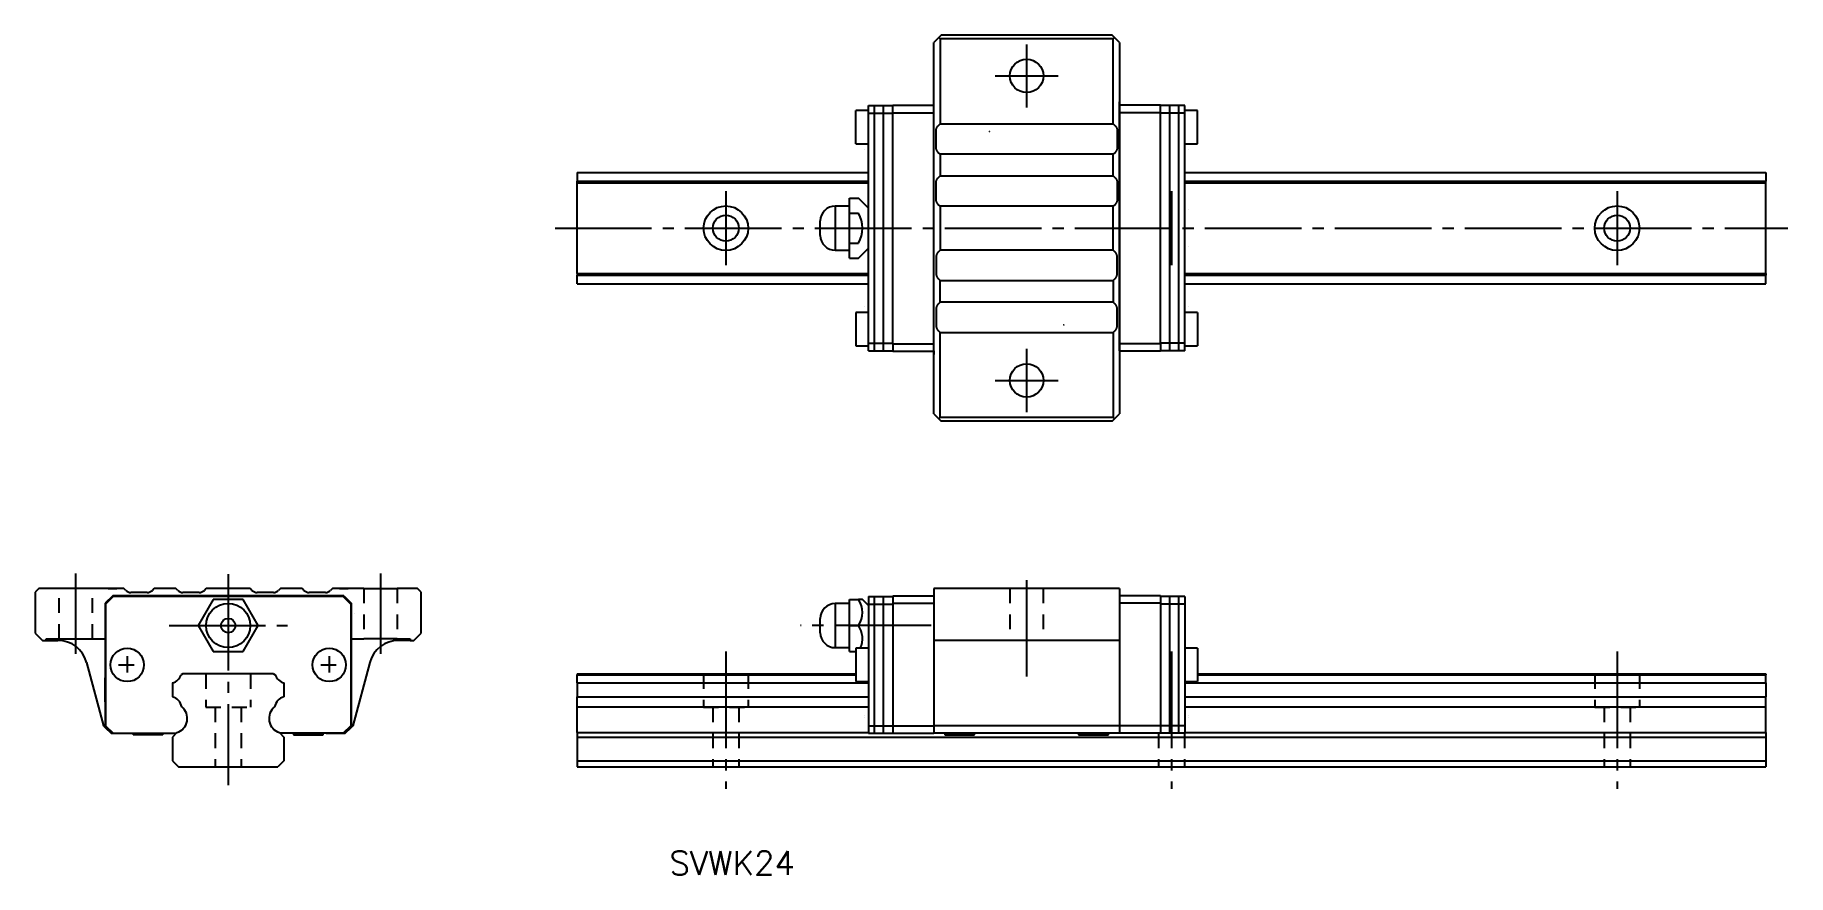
# Model space of a CAD drawing. Extents: x 8 to 244, y 559 to 672.
import ezdxf

# ---------------------------------------------------------------- set-up
doc = ezdxf.new("R2010")
doc.units = 0
doc.linetypes.add('CENTER', pattern=[17.5, 13, -1.5, 1.5, -1.5])
doc.linetypes.add('DASHED', pattern=[3.5, 2, -1.5])
doc.layers.get('0').update_dxf_attribs({"linetype": 'CONTINUOUS'})
doc.layers.add('CENTER', color=1, linetype='CENTER')
doc.styles.get("Standard").update_dxf_attribs({"font": 'txt.shx', "bigfont": '@extfont2.shx'})

msp = doc.modelspace()

# ---------------------------------------------------------------- linework, layer by layer
at = {"color": 7, "linetype": 'CONTINUOUS'}
for p, q in [((129.99, 672.14), (129.32, 671.47)), ((129.32, 621.47), (129.32, 671.47)), ((130.32, 672.47), (129.99, 672.14)), ((129.99, 672.14), (130.17, 671.97)), ((153.47, 671.97), (130.17, 671.97)), ((130.17, 671.97), (130.17, 660.52)), ((153.32, 672.47), (130.32, 672.47)), ((153.64, 672.14), (153.32, 672.47)), ((153.47, 671.97), (153.64, 672.14)), ((153.47, 660.52), (153.47, 671.97)), ((154.32, 671.47), (153.64, 672.14)), ((154.32, 671.47), (154.32, 621.47)), ((129.32, 662.97), (129.32, 663.47)), ((154.32, 662.97), (154.32, 663.47)), ((120.52, 662.32), (118.82, 662.32)), ((118.82, 657.82), (118.82, 662.32)), ((120.52, 629.97), (120.52, 662.97)), ((120.52, 662.97), (123.82, 662.97)), ((120.52, 661.97), (123.82, 661.97)), ((121.32, 629.97), (121.32, 662.97)), ((122.56, 629.97), (122.56, 662.97)), ((123.82, 663.02), (129.32, 663.02)), ((123.82, 662.02), (123.82, 663.02)), ((123.82, 662.02), (129.32, 662.02)), ((123.82, 657.12), (123.82, 662.02)), ((129.32, 654.27), (129.32, 663.07)), ((129.32, 629.97), (129.32, 662.97)), ((154.32, 663.07), (154.32, 654.27)), ((159.82, 663.02), (154.32, 663.02)), ((154.32, 629.97), (154.32, 662.97)), ((159.82, 662.02), (154.32, 662.02)), ((159.82, 662.02), (159.82, 663.02)), ((163.12, 662.97), (159.82, 662.97)), ((159.82, 630.92), (159.82, 662.02)), ((163.12, 661.97), (159.82, 661.97)), ((161.08, 629.97), (161.08, 662.97)), ((162.32, 629.97), (162.32, 662.97)), ((163.12, 629.97), (163.12, 662.97)), ((164.82, 662.32), (163.12, 662.32)), ((164.82, 657.82), (164.82, 662.32)), ((129.62, 659.65), (129.63, 659.7)), ((129.62, 659.6), (129.62, 659.65)), ((129.62, 659.55), (129.62, 659.6)), ((129.62, 657.38), (129.62, 659.55)), ((129.63, 659.7), (129.64, 659.75)), ((129.64, 659.75), (129.65, 659.8)), ((129.65, 659.8), (129.66, 659.85)), ((129.66, 659.85), (129.67, 659.89)), ((129.67, 659.89), (129.69, 659.94)), ((129.69, 659.94), (129.71, 659.98)), ((129.71, 659.98), (129.73, 660.03)), ((129.73, 660.03), (129.76, 660.07)), ((129.76, 660.07), (129.78, 660.11)), ((129.78, 660.11), (129.81, 660.15)), ((129.81, 660.15), (129.84, 660.19)), ((129.84, 660.19), (129.88, 660.23)), ((129.88, 660.23), (129.91, 660.26)), ((129.91, 660.26), (130.17, 660.52)), ((130.17, 660.52), (153.47, 660.52)), ((153.47, 660.52), (153.72, 660.26)), ((153.72, 660.26), (153.76, 660.23)), ((153.76, 660.23), (153.79, 660.19)), ((153.79, 660.19), (153.82, 660.15)), ((153.82, 660.15), (153.85, 660.11)), ((153.85, 660.11), (153.87, 660.07)), ((153.87, 660.07), (153.9, 660.03)), ((153.9, 660.03), (153.92, 659.98)), ((153.92, 659.98), (153.94, 659.94)), ((153.94, 659.94), (153.96, 659.89)), ((153.96, 659.89), (153.97, 659.85)), ((153.97, 659.85), (153.99, 659.8)), ((153.99, 659.8), (154, 659.75)), ((154, 659.75), (154.01, 659.7)), ((154.01, 659.7), (154.01, 659.65)), ((154.01, 659.65), (154.02, 659.6)), ((154.02, 659.6), (154.02, 659.55)), ((154.02, 659.55), (154.02, 657.38)), ((118.82, 657.82), (120.52, 657.82)), ((120.02, 657.75), (120.02, 657.75)), ((120.02, 657.75), (120.02, 657.75)), ((120.02, 657), (120.02, 657)), ((123.82, 655.94), (123.82, 657.12)), ((123.82, 655.94), (123.82, 657.12)), ((129.62, 657.33), (129.62, 657.38)), ((129.62, 657.29), (129.62, 657.33)), ((129.63, 657.24), (129.62, 657.29)), ((129.64, 657.19), (129.63, 657.24)), ((129.65, 657.14), (129.64, 657.19)), ((129.66, 657.09), (129.65, 657.14)), ((129.67, 657.05), (129.66, 657.09)), ((129.69, 657), (129.67, 657.05)), ((129.71, 656.96), (129.69, 657)), ((129.73, 656.91), (129.71, 656.96)), ((129.76, 656.87), (129.73, 656.91)), ((129.78, 656.83), (129.76, 656.87)), ((129.81, 656.79), (129.78, 656.83)), ((129.84, 656.75), (129.81, 656.79)), ((129.88, 656.71), (129.84, 656.75)), ((129.91, 656.68), (129.88, 656.71)), ((130.17, 656.42), (129.91, 656.68)), ((130.17, 656.42), (130.17, 653.52)), ((153.47, 656.42), (130.17, 656.42)), ((153.72, 656.68), (153.47, 656.42)), ((153.47, 653.52), (153.47, 656.42)), ((153.76, 656.71), (153.72, 656.68)), ((153.79, 656.75), (153.76, 656.71)), ((153.82, 656.79), (153.79, 656.75)), ((153.85, 656.83), (153.82, 656.79)), ((153.87, 656.87), (153.85, 656.83)), ((153.9, 656.91), (153.87, 656.87)), ((153.92, 656.96), (153.9, 656.91)), ((153.94, 657), (153.92, 656.96)), ((153.96, 657.05), (153.94, 657)), ((153.97, 657.09), (153.96, 657.05)), ((153.99, 657.14), (153.97, 657.09)), ((154, 657.19), (153.99, 657.14)), ((154.01, 657.24), (154, 657.19)), ((154.02, 657.33), (154.01, 657.29)), ((154.01, 657.29), (154.01, 657.24)), ((154.02, 657.38), (154.02, 657.33)), ((163.12, 657.82), (164.82, 657.82)), ((163.62, 657.75), (163.62, 657.75)), ((163.62, 657), (163.62, 657)), ((81.32, 653.97), (120.52, 653.97)), ((81.32, 653.97), (81.32, 652.79)), ((123.82, 630.92), (123.82, 655.94)), ((129.32, 638.67), (129.32, 654.27)), ((154.32, 654.27), (154.32, 629.87)), ((163.12, 653.97), (241.32, 653.97)), ((241.32, 653.97), (241.32, 652.79)), ((81.32, 652.79), (120.52, 652.79)), ((81.32, 652.57), (81.32, 652.79)), ((81.32, 652.57), (120.52, 652.57)), ((81.32, 640.37), (81.32, 652.57)), ((120.02, 652.5), (120.02, 652.5)), ((120.02, 652.5), (120.02, 652.5)), ((129.62, 652.65), (129.63, 652.7)), ((129.62, 652.6), (129.62, 652.65)), ((129.62, 652.55), (129.62, 652.6)), ((129.62, 650.38), (129.62, 652.55)), ((129.63, 652.7), (129.64, 652.75)), ((129.64, 652.75), (129.65, 652.8)), ((129.65, 652.8), (129.66, 652.85)), ((129.66, 652.85), (129.67, 652.89)), ((129.67, 652.89), (129.69, 652.94)), ((129.69, 652.94), (129.71, 652.98)), ((129.71, 652.98), (129.73, 653.03)), ((129.73, 653.03), (129.76, 653.07)), ((129.76, 653.07), (129.78, 653.11)), ((129.78, 653.11), (129.81, 653.15)), ((129.81, 653.15), (129.84, 653.19)), ((129.84, 653.19), (129.88, 653.23)), ((129.88, 653.23), (129.91, 653.26)), ((129.91, 653.26), (130.17, 653.52)), ((130.17, 653.52), (153.47, 653.52)), ((153.47, 653.52), (153.72, 653.26)), ((153.72, 653.26), (153.76, 653.23)), ((153.76, 653.23), (153.79, 653.19)), ((153.79, 653.19), (153.82, 653.15)), ((153.82, 653.15), (153.85, 653.11)), ((153.85, 653.11), (153.87, 653.07)), ((153.87, 653.07), (153.9, 653.03)), ((153.9, 653.03), (153.92, 652.98)), ((153.92, 652.98), (153.94, 652.94)), ((153.94, 652.94), (153.96, 652.89)), ((153.96, 652.89), (153.97, 652.85)), ((153.97, 652.85), (153.99, 652.8)), ((153.99, 652.8), (154, 652.75)), ((154, 652.75), (154.01, 652.7)), ((154.01, 652.7), (154.01, 652.65)), ((154.01, 652.65), (154.02, 652.6)), ((154.02, 652.6), (154.02, 652.55)), ((154.02, 652.55), (154.02, 650.38)), ((161.32, 651.47), (161.32, 641.47)), ((163.12, 652.79), (241.32, 652.79)), ((163.12, 652.57), (241.32, 652.57)), ((163.62, 652.5), (163.62, 652.5)), ((241.32, 652.57), (241.32, 652.79)), ((241.32, 640.37), (241.32, 652.57)), ((116.04, 649.44), (116.04, 643.5)), ((117.97, 649.44), (116.04, 649.44)), ((117.97, 650.51), (119.17, 650.51)), ((117.97, 648.49), (117.97, 650.51)), ((120.52, 649.17), (119.17, 650.51)), ((129.62, 650.33), (129.62, 650.38)), ((129.62, 650.29), (129.62, 650.33)), ((129.63, 650.24), (129.62, 650.29)), ((129.64, 650.19), (129.63, 650.24)), ((129.65, 650.14), (129.64, 650.19)), ((129.66, 650.09), (129.65, 650.14)), ((129.67, 650.05), (129.66, 650.09)), ((129.69, 650), (129.67, 650.05)), ((129.71, 649.96), (129.69, 650)), ((129.73, 649.91), (129.71, 649.96)), ((129.76, 649.87), (129.73, 649.91)), ((129.78, 649.83), (129.76, 649.87)), ((129.81, 649.79), (129.78, 649.83)), ((129.84, 649.75), (129.81, 649.79)), ((129.88, 649.71), (129.84, 649.75)), ((129.91, 649.68), (129.88, 649.71)), ((130.17, 649.42), (129.91, 649.68)), ((153.47, 649.42), (130.17, 649.42)), ((130.17, 649.42), (130.17, 643.52)), ((153.72, 649.68), (153.47, 649.42)), ((153.47, 643.52), (153.47, 649.42)), ((153.76, 649.71), (153.72, 649.68)), ((153.79, 649.75), (153.76, 649.71)), ((153.82, 649.79), (153.79, 649.75)), ((153.85, 649.83), (153.82, 649.79)), ((153.87, 649.87), (153.85, 649.83)), ((153.9, 649.91), (153.87, 649.87)), ((153.92, 649.96), (153.9, 649.91)), ((153.94, 650), (153.92, 649.96)), ((153.96, 650.05), (153.94, 650)), ((153.97, 650.09), (153.96, 650.05)), ((153.99, 650.14), (153.97, 650.09)), ((154, 650.19), (153.99, 650.14)), ((154.01, 650.24), (154, 650.19)), ((154.02, 650.33), (154.01, 650.29)), ((154.01, 650.29), (154.01, 650.24)), ((154.02, 650.38), (154.02, 650.33)), ((114.04, 645.5), (114.04, 647.44)), ((117.97, 644.45), (117.97, 648.49)), ((117.97, 648.49), (119.17, 648.49)), ((130.17, 648.51), (130.17, 644.43)), ((153.47, 644.43), (153.47, 648.51)), ((163.62, 648.92), (163.62, 648.92)), ((117.97, 642.43), (117.97, 644.45)), ((117.97, 644.45), (119.17, 644.45)), ((116.04, 643.5), (117.97, 643.5)), ((117.97, 642.43), (119.17, 642.43)), ((119.17, 642.43), (120.52, 643.77)), ((129.63, 642.7), (129.62, 642.65)), ((129.62, 642.65), (129.62, 642.6)), ((129.62, 642.6), (129.62, 642.55)), ((129.62, 642.55), (129.62, 640.38)), ((129.64, 642.75), (129.63, 642.7)), ((129.65, 642.8), (129.64, 642.75)), ((129.66, 642.85), (129.65, 642.8)), ((129.67, 642.89), (129.66, 642.85)), ((129.69, 642.94), (129.67, 642.89)), ((129.71, 642.98), (129.69, 642.94)), ((129.73, 643.03), (129.71, 642.98)), ((129.76, 643.07), (129.73, 643.03)), ((129.78, 643.11), (129.76, 643.07)), ((129.81, 643.15), (129.78, 643.11)), ((129.84, 643.19), (129.81, 643.15)), ((129.88, 643.23), (129.84, 643.19)), ((129.91, 643.26), (129.88, 643.23)), ((130.17, 643.52), (129.91, 643.26)), ((153.47, 643.52), (130.17, 643.52)), ((153.72, 643.26), (153.47, 643.52)), ((153.76, 643.23), (153.72, 643.26)), ((153.79, 643.19), (153.76, 643.23)), ((153.82, 643.15), (153.79, 643.19)), ((153.85, 643.11), (153.82, 643.15)), ((153.87, 643.07), (153.85, 643.11)), ((153.9, 643.03), (153.87, 643.07)), ((153.92, 642.98), (153.9, 643.03)), ((153.94, 642.94), (153.92, 642.98)), ((153.96, 642.89), (153.94, 642.94)), ((153.97, 642.85), (153.96, 642.89)), ((153.99, 642.8), (153.97, 642.85)), ((154, 642.75), (153.99, 642.8)), ((154.01, 642.7), (154, 642.75)), ((154.01, 642.65), (154.01, 642.7)), ((154.02, 642.6), (154.01, 642.65)), ((154.02, 642.55), (154.02, 642.6)), ((154.02, 640.38), (154.02, 642.55)), ((163.62, 644.02), (163.62, 644.02)), ((81.32, 640.37), (120.52, 640.37)), ((81.32, 640.37), (81.32, 640.14)), ((81.32, 640.14), (120.52, 640.14)), ((81.32, 638.97), (81.32, 640.14)), ((120.02, 640.44), (120.02, 640.44)), ((129.62, 640.38), (129.62, 640.33)), ((129.62, 640.33), (129.62, 640.29)), ((129.62, 640.29), (129.63, 640.24)), ((129.63, 640.24), (129.64, 640.19)), ((129.64, 640.19), (129.65, 640.14)), ((129.65, 640.14), (129.66, 640.09)), ((129.66, 640.09), (129.67, 640.05)), ((129.67, 640.05), (129.69, 640)), ((129.69, 640), (129.71, 639.96)), ((129.71, 639.96), (129.73, 639.91)), ((129.73, 639.91), (129.76, 639.87)), ((129.76, 639.87), (129.78, 639.83)), ((129.78, 639.83), (129.81, 639.79)), ((129.81, 639.79), (129.84, 639.75)), ((129.84, 639.75), (129.88, 639.71)), ((129.88, 639.71), (129.91, 639.68)), ((129.91, 639.68), (130.17, 639.42)), ((153.47, 639.42), (153.72, 639.68)), ((153.72, 639.68), (153.76, 639.71)), ((153.76, 639.71), (153.79, 639.75)), ((153.79, 639.75), (153.82, 639.79)), ((153.82, 639.79), (153.85, 639.83)), ((153.85, 639.83), (153.87, 639.87)), ((153.87, 639.87), (153.9, 639.91)), ((153.9, 639.91), (153.92, 639.96)), ((153.92, 639.96), (153.94, 640)), ((153.94, 640), (153.96, 640.05)), ((153.96, 640.05), (153.97, 640.09)), ((153.97, 640.09), (153.99, 640.14)), ((153.99, 640.14), (154, 640.19)), ((154, 640.19), (154.01, 640.24)), ((154.01, 640.29), (154.02, 640.33)), ((154.01, 640.24), (154.01, 640.29)), ((154.02, 640.33), (154.02, 640.38)), ((163.12, 640.37), (241.32, 640.37)), ((163.12, 640.14), (241.32, 640.14)), ((163.62, 640.44), (163.62, 640.44)), ((241.32, 640.37), (241.32, 640.14)), ((241.32, 638.97), (241.32, 640.14)), ((81.32, 638.97), (120.52, 638.97)), ((129.32, 629.87), (129.32, 638.67)), ((130.17, 636.52), (130.17, 639.42)), ((130.17, 639.42), (153.47, 639.42)), ((153.47, 639.42), (153.47, 636.52)), ((163.12, 638.97), (241.32, 638.97)), ((118.82, 635.12), (118.82, 630.62)), ((120.52, 635.12), (118.82, 635.12)), ((120.02, 635.94), (120.02, 635.94)), ((120.02, 635.18), (120.02, 635.18)), ((129.63, 635.7), (129.62, 635.65)), ((129.62, 635.65), (129.62, 635.6)), ((129.62, 635.6), (129.62, 635.55)), ((129.62, 635.55), (129.62, 633.38)), ((129.64, 635.75), (129.63, 635.7)), ((129.65, 635.8), (129.64, 635.75)), ((129.66, 635.85), (129.65, 635.8)), ((129.67, 635.89), (129.66, 635.85)), ((129.69, 635.94), (129.67, 635.89)), ((129.71, 635.98), (129.69, 635.94)), ((129.73, 636.03), (129.71, 635.98)), ((129.76, 636.07), (129.73, 636.03)), ((129.78, 636.11), (129.76, 636.07)), ((129.81, 636.15), (129.78, 636.11)), ((129.84, 636.19), (129.81, 636.15)), ((129.88, 636.23), (129.84, 636.19)), ((129.91, 636.26), (129.88, 636.23)), ((130.17, 636.52), (129.91, 636.26)), ((153.47, 636.52), (130.17, 636.52)), ((153.72, 636.26), (153.47, 636.52)), ((153.76, 636.23), (153.72, 636.26)), ((153.79, 636.19), (153.76, 636.23)), ((153.82, 636.15), (153.79, 636.19)), ((153.85, 636.11), (153.82, 636.15)), ((153.87, 636.07), (153.85, 636.11)), ((153.9, 636.03), (153.87, 636.07)), ((153.92, 635.98), (153.9, 636.03)), ((153.94, 635.94), (153.92, 635.98)), ((153.96, 635.89), (153.94, 635.94)), ((153.97, 635.85), (153.96, 635.89)), ((153.99, 635.8), (153.97, 635.85)), ((154, 635.75), (153.99, 635.8)), ((154.01, 635.7), (154, 635.75)), ((154.01, 635.65), (154.01, 635.7)), ((154.02, 635.6), (154.01, 635.65)), ((154.02, 635.55), (154.02, 635.6)), ((154.02, 633.38), (154.02, 635.55)), ((164.82, 635.12), (163.12, 635.12)), ((163.62, 635.94), (163.62, 635.94)), ((163.62, 635.18), (163.62, 635.18)), ((164.82, 635.12), (164.82, 630.62)), ((129.62, 633.38), (129.62, 633.33)), ((129.62, 633.33), (129.62, 633.29)), ((129.62, 633.29), (129.63, 633.24)), ((129.63, 633.24), (129.64, 633.19)), ((129.64, 633.19), (129.65, 633.14)), ((129.65, 633.14), (129.66, 633.09)), ((129.66, 633.09), (129.67, 633.05)), ((129.67, 633.05), (129.69, 633)), ((129.69, 633), (129.71, 632.96)), ((129.71, 632.96), (129.73, 632.91)), ((129.73, 632.91), (129.76, 632.87)), ((129.76, 632.87), (129.78, 632.83)), ((129.78, 632.83), (129.81, 632.79)), ((129.81, 632.79), (129.84, 632.75)), ((129.84, 632.75), (129.88, 632.71)), ((129.88, 632.71), (129.91, 632.68)), ((129.91, 632.68), (130.17, 632.42)), ((153.47, 632.42), (153.72, 632.68)), ((153.72, 632.68), (153.76, 632.71)), ((153.76, 632.71), (153.79, 632.75)), ((153.79, 632.75), (153.82, 632.79)), ((153.82, 632.79), (153.85, 632.83)), ((153.85, 632.83), (153.87, 632.87)), ((153.87, 632.87), (153.9, 632.91)), ((153.9, 632.91), (153.92, 632.96)), ((153.92, 632.96), (153.94, 633)), ((153.94, 633), (153.96, 633.05)), ((153.96, 633.05), (153.97, 633.09)), ((153.97, 633.09), (153.99, 633.14)), ((153.99, 633.14), (154, 633.19)), ((154, 633.19), (154.01, 633.24)), ((154.01, 633.29), (154.02, 633.33)), ((154.01, 633.24), (154.01, 633.29)), ((154.02, 633.33), (154.02, 633.38)), ((118.82, 630.62), (120.52, 630.62)), ((120.52, 630.97), (123.82, 630.97)), ((123.82, 630.92), (129.32, 630.92)), ((123.82, 630.92), (123.82, 629.92)), ((130.17, 632.42), (153.47, 632.42)), ((130.17, 620.97), (130.17, 632.42)), ((153.47, 632.42), (153.47, 620.97)), ((159.82, 630.92), (154.32, 630.92)), ((163.12, 630.97), (159.82, 630.97)), ((159.82, 630.92), (159.82, 629.92)), ((163.12, 630.62), (164.82, 630.62)), ((120.52, 629.97), (123.82, 629.97)), ((123.82, 629.92), (129.32, 629.92)), ((129.32, 629.97), (129.32, 629.47)), ((154.32, 629.97), (154.32, 629.47)), ((159.82, 629.92), (154.32, 629.92)), ((163.12, 629.97), (159.82, 629.97)), ((129.32, 621.47), (129.99, 620.79)), ((129.99, 620.79), (130.17, 620.97)), ((129.99, 620.79), (130.32, 620.47)), ((153.47, 620.97), (130.17, 620.97)), ((153.32, 620.47), (153.64, 620.79)), ((153.47, 620.97), (153.64, 620.79)), ((153.64, 620.79), (154.32, 621.47)), ((153.32, 620.47), (130.32, 620.47)), ((8.82, 597.97), (8.32, 597.47)), ((8.82, 597.97), (8.32, 597.47)), ((8.32, 597.47), (8.32, 591.97)), ((11.57, 597.97), (8.82, 597.97)), ((11.57, 597.97), (8.82, 597.97)), ((16.07, 597.97), (11.57, 597.97)), ((16.07, 597.97), (11.57, 597.97)), ((20.27, 597.97), (16.07, 597.97)), ((18.17, 597.97), (19.32, 597.97)), ((18.17, 597.97), (19.32, 597.97)), ((20.52, 597.71), (20.27, 597.97)), ((23.4, 597.42), (21.23, 597.42)), ((24.37, 597.97), (24.11, 597.71)), ((27.27, 597.97), (24.37, 597.97)), ((27.52, 597.71), (27.27, 597.97)), ((30.4, 597.42), (28.23, 597.42)), ((31.37, 597.97), (31.11, 597.71)), ((37.27, 597.97), (31.37, 597.97)), ((36.36, 597.97), (32.27, 597.97)), ((37.52, 597.71), (37.27, 597.97)), ((40.4, 597.42), (38.23, 597.42)), ((41.37, 597.97), (41.11, 597.71)), ((44.27, 597.97), (41.37, 597.97)), ((44.52, 597.71), (44.27, 597.97)), ((47.4, 597.42), (45.23, 597.42)), ((48.37, 597.97), (48.11, 597.71)), ((52.57, 597.97), (48.37, 597.97)), ((49.32, 597.97), (50.47, 597.97)), ((49.32, 597.97), (50.47, 597.97)), ((52.57, 597.97), (57.07, 597.97)), ((52.57, 597.97), (57.07, 597.97)), ((59.82, 597.97), (57.07, 597.97)), ((59.82, 597.97), (57.07, 597.97)), ((60.32, 597.47), (59.82, 597.97)), ((60.32, 597.47), (59.82, 597.97)), ((60.32, 591.97), (60.32, 597.47)), ((154.32, 597.97), (129.32, 597.97)), ((129.32, 597.97), (129.32, 597.47)), ((129.32, 597.47), (129.32, 590.97)), ((154.32, 597.97), (154.32, 597.47)), ((154.32, 597.47), (154.32, 590.97)), ((18.77, 596.97), (17.77, 595.97)), ((17.77, 595.97), (17.77, 585.92)), ((18.82, 596.87), (17.82, 595.87)), ((17.82, 595.87), (17.82, 587.67)), ((23.67, 596.97), (18.77, 596.97)), ((49.82, 596.87), (18.82, 596.87)), ((23.67, 596.97), (23.61, 596.87)), ((24.85, 596.97), (23.67, 596.97)), ((24.85, 596.97), (23.67, 596.97)), ((24.79, 596.87), (24.85, 596.97)), ((49.87, 596.97), (24.85, 596.97)), ((32.3, 596.47), (30.27, 592.97)), ((36.34, 596.47), (32.3, 596.47)), ((38.36, 592.97), (36.34, 596.47)), ((49.82, 596.87), (50.82, 595.87)), ((49.87, 596.97), (50.87, 595.97)), ((50.82, 595.87), (50.82, 587.67)), ((50.87, 595.97), (50.87, 579.47)), ((117.97, 595.94), (116.04, 595.94)), ((116.04, 595.94), (116.04, 592.97)), ((117.97, 596.47), (119.17, 596.47)), ((117.97, 592.97), (117.97, 596.47)), ((119.72, 596.47), (119.17, 596.47)), ((120.52, 595.67), (119.72, 596.47)), ((120.52, 596.87), (120.52, 578.47)), ((120.52, 596.87), (123.82, 596.87)), ((120.52, 595.87), (123.82, 595.87)), ((121.32, 578.47), (121.32, 596.87)), ((122.56, 578.47), (122.56, 596.87)), ((123.82, 596.97), (129.32, 596.97)), ((123.82, 596.97), (123.82, 595.97)), ((123.82, 595.97), (129.32, 595.97)), ((123.82, 595.97), (123.82, 579.47)), ((159.82, 596.97), (154.32, 596.97)), ((159.82, 595.97), (154.32, 595.97)), ((159.82, 596.97), (159.82, 595.97)), ((163.12, 596.87), (159.82, 596.87)), ((159.82, 595.97), (159.82, 579.47)), ((163.12, 595.87), (159.82, 595.87)), ((161.08, 578.47), (161.08, 596.87)), ((162.32, 578.47), (162.32, 596.87)), ((163.12, 596.87), (163.12, 578.47)), ((30.27, 592.97), (32.3, 589.47)), ((36.34, 589.47), (38.36, 592.97)), ((114.04, 592.97), (114.04, 593.94)), ((114.04, 592), (114.04, 592.97)), ((116.04, 592.97), (116.04, 590)), ((117.97, 592.97), (119.17, 592.97)), ((117.97, 589.47), (117.97, 592.97)), ((8.32, 591.97), (9.32, 590.97)), ((9.32, 590.97), (9.82, 590.97)), ((9.82, 590.97), (9.82, 591.17)), ((9.82, 591.17), (11.57, 591.17)), ((9.82, 590.97), (11.4, 590.97)), ((11.57, 591.17), (16.07, 591.17)), ((16.07, 591.17), (17.82, 591.17)), ((50.82, 591.17), (52.57, 591.17)), ((57.07, 591.17), (52.57, 591.17)), ((57.07, 591.17), (58.82, 591.17)), ((58.82, 590.97), (57.24, 590.97)), ((58.82, 591.17), (58.82, 590.97)), ((58.82, 590.97), (59.32, 590.97)), ((59.32, 590.97), (60.32, 591.97)), ((129.32, 590.97), (129.32, 579.47)), ((154.32, 590.97), (129.32, 590.97)), ((154.32, 590.97), (154.32, 579.47)), ((15.26, 588), (17.54, 579.49)), ((17.82, 587.67), (17.82, 579.47)), ((19.57, 587.67), (21.67, 587.67)), ((20.72, 588.87), (20.72, 586.67)), ((32.3, 589.47), (36.34, 589.47)), ((34.32, 588.72), (34.32, 588.72)), ((46.77, 587.67), (48.87, 587.67)), ((47.92, 588.87), (47.92, 586.67)), ((50.82, 587.67), (50.82, 579.47)), ((53.37, 588), (51.09, 579.49)), ((53.37, 588), (51.09, 579.49)), ((116.04, 590), (117.97, 590)), ((117.97, 589.47), (118.82, 589.47)), ((118.82, 589.92), (118.82, 585.42)), ((120.52, 589.92), (118.82, 589.92)), ((164.82, 589.92), (163.12, 589.92)), ((164.82, 589.92), (164.82, 585.42)), ((17.77, 582.72), (17.77, 585.92)), ((17.77, 585.92), (17.77, 582.72)), ((28.22, 586.47), (27.99, 586.34)), ((40.42, 586.47), (28.22, 586.47)), ((40.42, 586.47), (40.64, 586.34)), ((81.32, 586.47), (118.82, 586.47)), ((81.32, 586.47), (81.32, 586.34)), ((81.32, 586.34), (118.82, 586.34)), ((81.32, 585.25), (81.32, 586.34)), ((118.82, 585.42), (120.52, 585.42)), ((163.12, 585.42), (164.82, 585.42)), ((164.82, 586.47), (241.32, 586.47)), ((164.82, 586.34), (241.32, 586.34)), ((241.32, 586.47), (241.32, 586.34)), ((241.32, 585.25), (241.32, 586.34)), ((26.82, 585.25), (26.82, 583.38)), ((41.82, 585.25), (41.82, 583.38)), ((81.32, 585.25), (120.52, 585.25)), ((81.32, 585.25), (81.32, 583.38)), ((81.32, 583.38), (120.52, 583.38)), ((81.32, 582.03), (81.32, 583.38)), ((120.02, 583.44), (120.02, 583.44)), ((163.12, 585.25), (241.32, 585.25)), ((163.12, 583.38), (241.32, 583.38)), ((163.62, 583.44), (163.62, 583.44)), ((241.32, 585.25), (241.32, 583.38)), ((241.32, 582.03), (241.32, 583.38)), ((17.82, 582.72), (17.77, 582.72)), ((17.77, 582.72), (17.77, 579.47)), ((81.32, 582.03), (120.52, 582.03)), ((81.32, 578.56), (81.32, 582.03)), ((120.02, 580.89), (120.02, 580.89)), ((120.02, 580.58), (120.02, 580.58)), ((163.12, 582.03), (241.32, 582.03)), ((163.62, 580.89), (163.62, 580.89)), ((163.62, 580.58), (163.62, 580.58)), ((241.32, 578.56), (241.32, 582.03)), ((17.54, 579.49), (17.82, 579.22)), ((17.57, 579.47), (18.57, 578.47)), ((17.77, 579.47), (18.77, 578.47)), ((17.82, 579.47), (18.82, 578.47)), ((17.82, 579.22), (18.57, 578.47)), ((18.57, 578.47), (18.77, 578.47)), ((18.77, 578.47), (18.82, 578.47)), ((18.82, 578.47), (23.03, 578.47)), ((21.52, 578.47), (21.52, 578.27)), ((25.52, 578.27), (21.52, 578.27)), ((23.03, 578.47), (26, 578.47)), ((23.03, 578.47), (26, 578.47)), ((25.52, 578.27), (25.52, 578.47)), ((26, 578.47), (27.32, 578.47)), ((26, 578.47), (27.32, 578.47)), ((27.41, 578.56), (26.82, 577.97)), ((41.23, 578.56), (41.82, 577.97)), ((42.63, 578.47), (41.32, 578.47)), ((45.6, 578.47), (42.63, 578.47)), ((43.12, 578.47), (43.12, 578.27)), ((43.12, 578.27), (47.12, 578.27)), ((49.82, 578.47), (45.6, 578.47)), ((47.12, 578.27), (47.12, 578.47)), ((47.52, 578.47), (50.07, 578.47)), ((50.82, 579.47), (49.82, 578.47)), ((49.87, 578.47), (49.82, 578.47)), ((50.87, 579.47), (49.87, 578.47)), ((50.07, 578.47), (49.87, 578.47)), ((51.07, 579.47), (50.07, 578.47)), ((50.07, 578.47), (50.82, 579.22)), ((50.07, 578.47), (50.82, 579.22)), ((51.09, 579.49), (50.82, 579.22)), ((81.32, 578.56), (120.52, 578.56)), ((81.32, 578.56), (81.32, 577.97)), ((120.02, 578.47), (120.02, 578.47)), ((120.52, 579.47), (123.82, 579.47)), ((120.52, 578.47), (123.82, 578.47)), ((123.82, 579.47), (129.32, 579.47)), ((123.82, 579.47), (123.82, 578.47)), ((123.82, 578.47), (129.32, 578.47)), ((154.32, 579.47), (129.32, 579.47)), ((129.32, 579.47), (129.32, 578.47)), ((154.32, 578.47), (129.32, 578.47)), ((130.82, 578.47), (130.82, 578.27)), ((130.82, 578.27), (134.82, 578.27)), ((134.82, 578.27), (134.82, 578.47)), ((148.82, 578.47), (148.82, 578.27)), ((148.82, 578.27), (152.82, 578.27)), ((152.82, 578.27), (152.82, 578.47)), ((159.82, 579.47), (154.32, 579.47)), ((154.32, 579.47), (154.32, 578.47)), ((159.82, 578.47), (154.32, 578.47)), ((163.12, 579.47), (159.82, 579.47)), ((159.82, 579.47), (159.82, 578.47)), ((163.12, 578.47), (159.82, 578.47)), ((163.12, 578.56), (241.32, 578.56)), ((163.62, 578.47), (163.62, 578.47)), ((241.32, 578.56), (241.32, 577.97)), ((26.82, 577.97), (26.82, 574.77)), ((41.82, 577.97), (41.82, 574.77)), ((81.32, 577.97), (241.32, 577.97)), ((81.32, 577.97), (81.32, 574.77)), ((241.32, 577.97), (241.32, 574.77)), ((26.82, 574.77), (27.62, 573.97)), ((27.62, 573.97), (41.02, 573.97)), ((41.82, 574.77), (41.02, 573.97)), ((81.32, 574.77), (241.32, 574.77)), ((81.32, 574.77), (81.32, 573.97)), ((81.32, 573.97), (241.32, 573.97)), ((241.32, 574.77), (241.32, 573.97))]:
    msp.add_line(p, q, dxfattribs=at)
at = {"color": 3, "linetype": 'DASHED'}
for p, q in [((11.57, 591.17), (11.57, 597.97)), ((16.07, 591.17), (16.07, 597.97)), ((52.57, 597.97), (52.57, 591.17)), ((57.07, 597.97), (57.07, 591.17)), ((139.56, 597.97), (139.56, 590.97)), ((144.06, 597.97), (144.06, 590.97)), ((31.32, 586.47), (31.32, 581.97)), ((37.32, 586.47), (37.32, 581.97)), ((98.32, 586.47), (98.32, 581.97)), ((104.32, 586.47), (104.32, 581.97)), ((218.32, 586.47), (218.32, 581.97)), ((224.32, 586.47), (224.32, 581.97)), ((31.32, 581.97), (37.32, 581.97)), ((32.57, 581.97), (32.57, 573.97)), ((36.07, 581.97), (36.07, 573.97)), ((98.32, 581.97), (104.32, 581.97)), ((99.57, 581.97), (99.57, 573.97)), ((103.07, 581.97), (103.07, 573.97)), ((218.32, 581.97), (224.32, 581.97)), ((219.57, 581.97), (219.57, 573.97)), ((223.07, 581.97), (223.07, 573.97)), ((159.57, 578.47), (159.57, 573.97)), ((163.07, 578.47), (163.07, 573.97))]:
    msp.add_line(p, q, dxfattribs=at)
at = {"color": 7, "linetype": 'CONTINUOUS'}
for centre, radius in [((141.82, 666.97), 2.25), ((136.82, 659.47), 0.00017), ((101.32, 646.47), 3), ((221.32, 646.47), 3), ((101.32, 646.47), 1.75), ((221.32, 646.47), 1.75), ((146.82, 633.47), 0.00017), ((141.82, 625.97), 2.25), ((34.32, 592.97), 2.97), ((34.32, 592.97), 0.97), ((20.72, 587.67), 2.25), ((47.92, 587.67), 2.25)]:
    msp.add_circle(centre, radius, dxfattribs=at)
for centre, radius, start, end in [((116.04, 647.44), 2, 90, 180), ((115.67, 646.47), 4.04, 330.0046, 29.9954), ((116.04, 645.5), 2, 180, 270), ((21.23, 598.42), 1, 225, 270), ((23.4, 598.42), 1, 270, 315), ((28.23, 598.42), 1, 225, 270), ((30.4, 598.42), 1, 270, 315), ((38.23, 598.42), 1, 225, 270), ((40.4, 598.42), 1, 270, 315), ((45.23, 598.42), 1, 225, 270), ((47.4, 598.42), 1, 270, 315), ((59.82, 595.74), 0.8, 307.9799, 308.6822), ((116.04, 593.94), 2, 90, 180), ((116.61, 594.72), 3.1, 325.6466, 34.3534), ((59.82, 593.69), 0.8, 51.3178, 52.0201), ((116.61, 591.22), 3.1, 335.2165, 34.3534), ((11.4, 586.97), 4, 15.0008, 89.9992), ((57.24, 586.97), 4, 90.0008, 164.9992), ((116.04, 592), 2, 180, 270), ((26.39, 586.9), 1.7, 284.651, 340.7738), ((42.25, 586.9), 1.7, 199.2262, 255.349), ((26.39, 581.74), 1.7, 9.988, 75.349), ((42.25, 581.74), 1.7, 104.651, 170.012), ((26.82, 580.47), 2, 287.1144, 51.5284), ((41.82, 580.47), 2, 128.4716, 252.8856)]:
    msp.add_arc(centre, radius, start, end, dxfattribs=at)
at = {"color": 3, "linetype": 'DASHED'}
msp.add_arc((50.82, 595.24), 0.8, 307.9799, 308.6822, dxfattribs=at)
at = {"layer": 'CENTER', "color": 1, "linetype": 'CENTER'}
for p, q in [((141.82, 671.22), (141.82, 662.72)), ((137.57, 666.97), (146.07, 666.97)), ((101.32, 651.47), (101.32, 641.47)), ((221.32, 651.47), (221.32, 641.47)), ((78.32, 646.47), (244.32, 646.47)), ((141.82, 630.22), (141.82, 621.72)), ((137.57, 625.97), (146.07, 625.97)), ((13.82, 589.17), (13.82, 599.97)), ((34.32, 599.91), (34.32, 571.48)), ((54.82, 599.97), (54.82, 589.17)), ((141.81, 599.1), (141.81, 585.1)), ((26.35, 592.97), (42.29, 592.97)), ((128.96, 592.97), (111.35, 592.97)), ((101.32, 589.47), (101.32, 570.97)), ((161.32, 589.47), (161.32, 570.97)), ((221.32, 589.47), (221.32, 570.97))]:
    msp.add_line(p, q, dxfattribs=at)

# ---------------------------------------------------------------- texts
at = {"color": 7, "linetype": 'CONTINUOUS'}
msp.add_text('SVWK24', height=3.2, dxfattribs=at).set_placement((93.74, 559.4))

doc.saveas('drawing.dxf')
